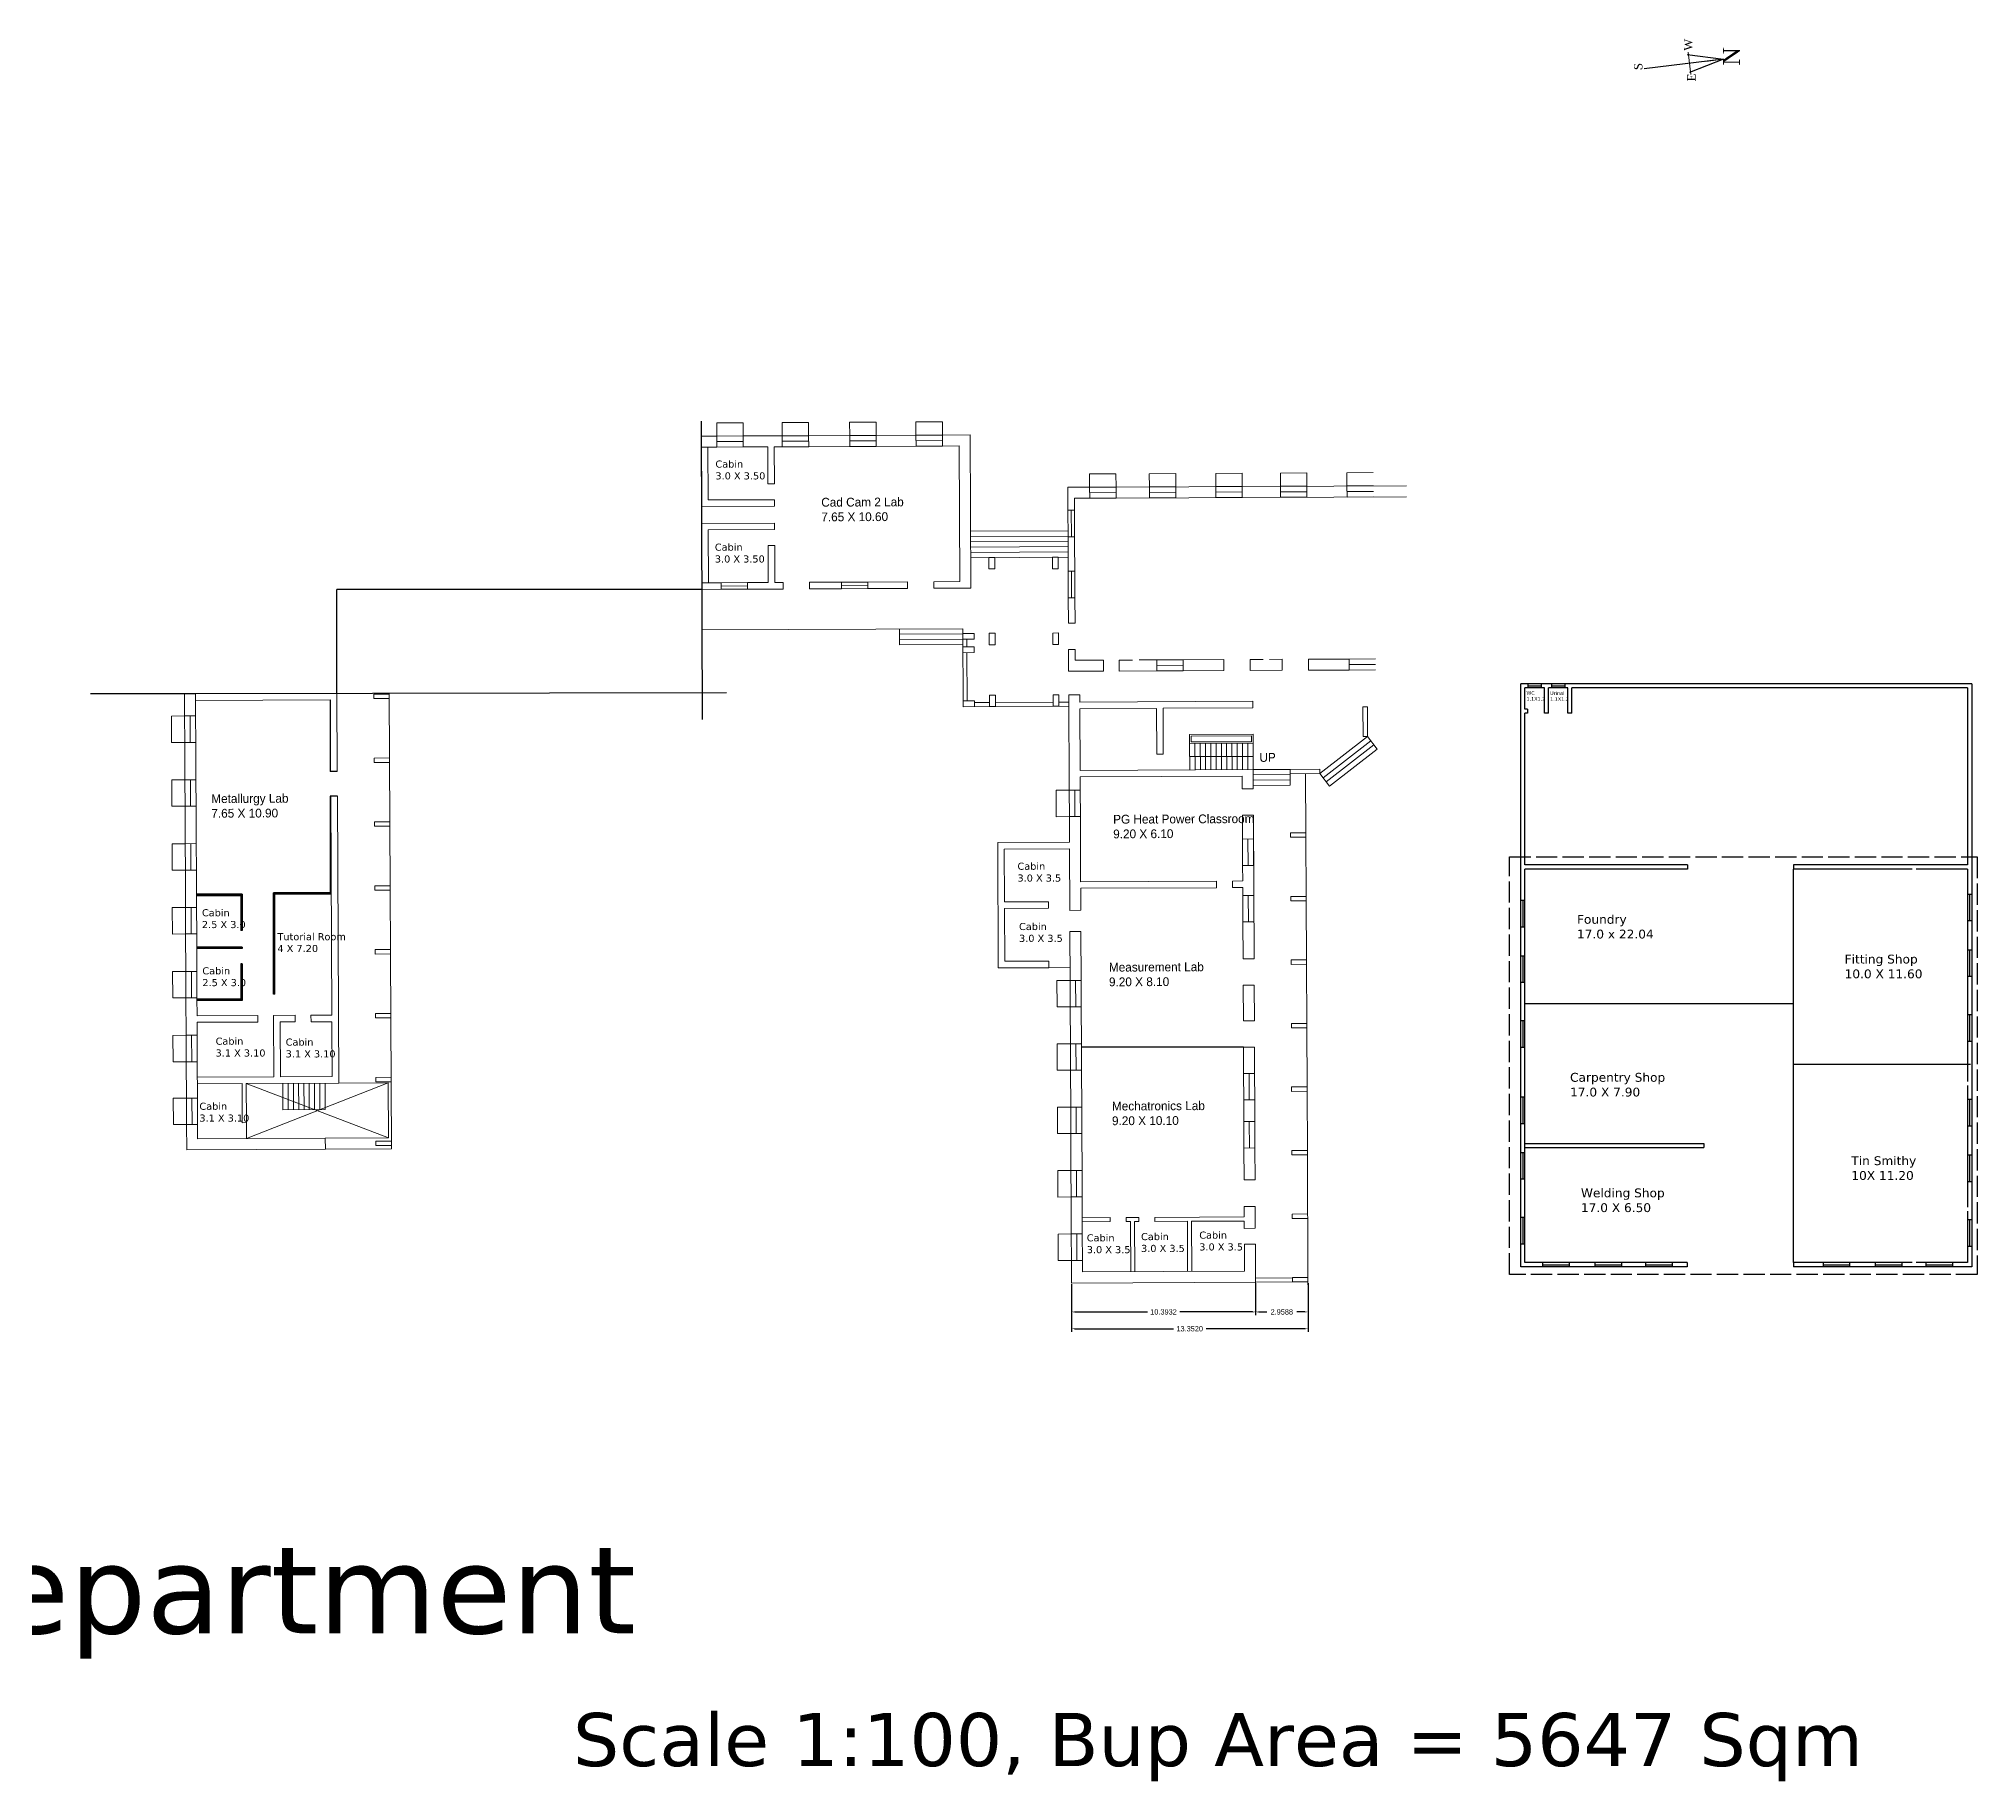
# Model space of a CAD drawing. Header units: inches. Extents: x 28 to 247, y -12 to 98.
# Drawn here: x 137.9 to 247.4, y -12 to 86.4 of the extents above; entities that cross this region are included whole.
import ezdxf

# ---------------------------------------------------------------- set-up
doc = ezdxf.new("R2010")
doc.units = ezdxf.units.IN
doc.header["$MEASUREMENT"] = 0
doc.linetypes.add('ACAD_ISO02W100', pattern=[15, 12, -3])
doc.layers.add('WALL', color=7, linetype='Continuous', lineweight=30)
doc.layers.add('window', color=7, linetype='Continuous', lineweight=13)
doc.styles.add('LGL', font='')
doc.styles.add('PRASAD', font='arial.ttf')
doc.styles.get('LGL').set_extended_font_data('LithographLight')
doc.dimstyles.get("Standard").update_dxf_attribs({"dimtxt": 0.18, "dimasz": 0.18, "dimexe": 0.18, "dimexo": 0.0625, "dimgap": 0.09, "dimtad": 0, "dimtih": 1, "dimtoh": 1, "dimdec": 4, "dimzin": 0, "dimdsep": 46, "dimtxsty": 'Standard', "dimcen": 0.09, "dimadec": 0, "dimazin": 0, "dimtfac": 1, "dimtdec": 4, "dimtofl": 0, "dimtmove": 0, "dimatfit": 3, "dimfxl": 1, "dimtolj": 1, "dimtzin": 0, "dimarcsym": 0})

# ---------------------------------------------------------------- blocks, each defined once
blk = doc.blocks.new('*D20')
at = {"color": 0, "lineweight": -2, "transparency": 16777216}
for p, q in [((206.6, 15.94), (206.6, 14.31)), ((209.56, 15.96), (209.56, 14.31)), ((206.78, 14.49), (207.24, 14.49)), ((209.38, 14.49), (208.92, 14.49))]:
    blk.add_line(p, q, dxfattribs=at)
at = {"color": 0, "transparency": 16777216}
for points in [[(206.78, 14.52), (206.78, 14.46), (206.6, 14.49)], [(209.38, 14.52), (209.38, 14.46), (209.56, 14.49)]]:
    blk.add_solid(points, dxfattribs=at)
at = {"layer": 'Defpoints', "color": 0, "transparency": 16777216}
for p in [(206.6, 16), (209.56, 16.02), (206.6, 14.49)]:
    blk.add_point(p, dxfattribs=at)
at = {"color": 0, "transparency": 16777216, "insert": (208.08, 14.49), "char_height": 0.3, "attachment_point": 5}
blk.add_mtext('\\A1;2.9588', dxfattribs=at)
blk = doc.blocks.new('*D21')
at = {"color": 0, "lineweight": -2, "transparency": 16777216}
for p, q in [((196.21, 16.06), (196.21, 14.31)), ((206.6, 16.11), (206.6, 14.31)), ((196.39, 14.49), (200.49, 14.49)), ((206.42, 14.49), (202.32, 14.49))]:
    blk.add_line(p, q, dxfattribs=at)
at = {"color": 0, "transparency": 16777216}
for points in [[(196.39, 14.52), (196.39, 14.46), (196.21, 14.49)], [(206.42, 14.52), (206.42, 14.46), (206.6, 14.49)]]:
    blk.add_solid(points, dxfattribs=at)
at = {"layer": 'Defpoints', "color": 0, "transparency": 16777216}
for p in [(196.21, 16.12), (206.6, 16.17), (206.6, 14.49)]:
    blk.add_point(p, dxfattribs=at)
at = {"color": 0, "transparency": 16777216, "insert": (201.4, 14.49), "char_height": 0.3, "attachment_point": 5}
blk.add_mtext('\\A1;10.3932', dxfattribs=at)
blk = doc.blocks.new('*D22')
at = {"color": 0, "lineweight": -2, "transparency": 16777216}
for p, q in [((196.21, 16.06), (196.21, 13.36)), ((209.56, 16.12), (209.56, 13.36)), ((196.39, 13.54), (201.97, 13.54)), ((209.38, 13.54), (203.8, 13.54))]:
    blk.add_line(p, q, dxfattribs=at)
at = {"color": 0, "transparency": 16777216}
for points in [[(196.39, 13.57), (196.39, 13.51), (196.21, 13.54)], [(209.38, 13.57), (209.38, 13.51), (209.56, 13.54)]]:
    blk.add_solid(points, dxfattribs=at)
at = {"layer": 'Defpoints', "color": 0, "transparency": 16777216}
for p in [(196.21, 16.12), (209.56, 16.19), (209.56, 13.54)]:
    blk.add_point(p, dxfattribs=at)
at = {"color": 0, "transparency": 16777216, "insert": (202.88, 13.54), "char_height": 0.3, "attachment_point": 5}
blk.add_mtext('\\A1;13.3520', dxfattribs=at)

msp = doc.modelspace()

# ---------------------------------------------------------------- linework, layer by layer
for p, q in [((175.29251, 64.79371), (175.34051, 47.9566)), ((175.31958, 55.29789), (154.72007, 55.29789)), ((154.72007, 49.40916), (154.72007, 55.29789)), ((176.72019, 49.44673), (146.73861, 49.39552)), ((221.57767, 17.04495), (221.57767, 49.96495)), ((247.03767, 49.96495), (221.57767, 49.96495)), ((221.80767, 48.53495), (221.80767, 49.73495)), ((222.90767, 49.73495), (221.80767, 49.73495)), ((221.96795, 49.96495), (221.96795, 49.73495)), ((221.96795, 49.84876), (222.71795, 49.84876)), ((222.71795, 49.96495), (222.71795, 49.73495)), ((222.90767, 48.30495), (222.90767, 49.73495)), ((223.13767, 48.30495), (223.13767, 49.73495)), ((224.23767, 49.73495), (223.13767, 49.73495)), ((223.31317, 49.96495), (223.31317, 49.73495)), ((223.31317, 49.84876), (224.06317, 49.84876)), ((224.06317, 49.96495), (224.06317, 49.73495)), ((224.23767, 48.30495), (224.23767, 49.73495)), ((224.46767, 48.30495), (224.46767, 49.73495)), ((246.80767, 49.73495), (224.46767, 49.73495)), ((246.80767, 49.73495), (246.80767, 39.73495)), ((247.03767, 49.96495), (247.03767, 17.04495)), ((221.96039, 48.53495), (221.80767, 48.53495)), ((221.80767, 39.73495), (221.80767, 48.30495)), ((221.96039, 48.30495), (221.80767, 48.30495)), ((221.96039, 48.53495), (221.96039, 48.30495)), ((223.13767, 48.30495), (222.90767, 48.30495)), ((224.46767, 48.30495), (224.23767, 48.30495)), ((230.9848, 39.73495), (221.80767, 39.73495)), ((230.9848, 39.50495), (221.80767, 39.50495)), ((221.80767, 27.50495), (221.80767, 39.50495)), ((230.9848, 39.73495), (230.9848, 39.50495)), ((246.80767, 39.73495), (236.9848, 39.73495)), ((236.9848, 39.73495), (236.9848, 39.50495)), ((243.67767, 39.50495), (236.9848, 39.50495)), ((246.80767, 39.50495), (243.90767, 39.50495)), ((246.80767, 39.50495), (246.80767, 27.50495)), ((221.80767, 37.72861), (221.57767, 37.72861)), ((221.68848, 37.72861), (221.68848, 36.22861)), ((247.03767, 38.07063), (246.80767, 38.07063)), ((246.92447, 36.57063), (246.92447, 38.07063)), ((221.80767, 36.22861), (221.57767, 36.22861)), ((247.03767, 36.57063), (246.80767, 36.57063)), ((221.80767, 34.58779), (221.57767, 34.58779)), ((221.68848, 34.58779), (221.68848, 33.08779)), ((247.03767, 34.92981), (246.80767, 34.92981)), ((246.92447, 33.42981), (246.92447, 34.92981)), ((221.80767, 33.08779), (221.57767, 33.08779)), ((247.03767, 33.42981), (246.80767, 33.42981)), ((221.80767, 31.90495), (236.97961, 31.90495)), ((221.80767, 30.93035), (221.57767, 30.93035)), ((221.68848, 30.93035), (221.68848, 29.43035)), ((247.03767, 31.27237), (246.80767, 31.27237)), ((246.92447, 29.77237), (246.92447, 31.27237)), ((247.03767, 29.77237), (246.80767, 29.77237)), ((221.80767, 29.43035), (221.57767, 29.43035)), ((221.80767, 26.62129), (221.57767, 26.62129)), ((221.68848, 26.62129), (221.68848, 25.12129)), ((221.80767, 17.27495), (221.80767, 27.27495)), ((246.80767, 27.27495), (246.80767, 20.40495)), ((247.03767, 26.48716), (246.80767, 26.48716)), ((246.92447, 24.98716), (246.92447, 26.48716)), ((221.80767, 25.12129), (221.57767, 25.12129)), ((247.03767, 24.98716), (246.80767, 24.98716)), ((221.80767, 23.48047), (221.57767, 23.48047)), ((221.68848, 23.48047), (221.68848, 21.98047)), ((221.80767, 24.00495), (231.91859, 24.00495)), ((221.80767, 23.77495), (231.91859, 23.77495)), ((247.03767, 23.34634), (246.80767, 23.34634)), ((246.92447, 21.84634), (246.92447, 23.34634)), ((221.80767, 21.98047), (221.57767, 21.98047)), ((247.03767, 21.84634), (246.80767, 21.84634)), ((221.80767, 19.82303), (221.57767, 19.82303)), ((221.68848, 19.82303), (221.68848, 18.32303)), ((246.80767, 20.17495), (246.80767, 17.27495)), ((247.03767, 19.68891), (246.80767, 19.68891)), ((246.92447, 18.18891), (246.92447, 19.68891)), ((221.80767, 18.32303), (221.57767, 18.32303)), ((247.03767, 18.18891), (246.80767, 18.18891)), ((230.97726, 17.04495), (221.57767, 17.04495)), ((230.97726, 17.27495), (221.80767, 17.27495)), ((222.81138, 17.27495), (222.81138, 17.04495)), ((222.81138, 17.15538), (224.31138, 17.15538)), ((224.31138, 17.27495), (224.31138, 17.04495)), ((225.75762, 17.27495), (225.75762, 17.04495)), ((225.75762, 17.15538), (227.25762, 17.15538)), ((227.25762, 17.27495), (227.25762, 17.04495)), ((228.6217, 17.27495), (228.6217, 17.04495)), ((228.6217, 17.15538), (230.1217, 17.15538)), ((230.1217, 17.27495), (230.1217, 17.04495)), ((230.97726, 17.27495), (230.97726, 17.04495)), ((243.67767, 17.27495), (236.97726, 17.27495)), ((236.97726, 17.27495), (236.97726, 17.04495)), ((247.03767, 17.04495), (236.97726, 17.04495)), ((238.64681, 17.27495), (238.64681, 17.04495)), ((238.64681, 17.15538), (240.14681, 17.15538)), ((240.14681, 17.27495), (240.14681, 17.04495)), ((241.59305, 17.27495), (241.59305, 17.04495)), ((241.59305, 17.15538), (243.09305, 17.15538)), ((243.09305, 17.27495), (243.09305, 17.04495)), ((246.80767, 17.27495), (243.90767, 17.27495)), ((244.45713, 17.27495), (244.45713, 17.04495)), ((244.45713, 17.15538), (245.95713, 17.15538)), ((245.95713, 17.27495), (245.95713, 17.04495))]:
    msp.add_line(p, q)
at = {"linetype": 'ACAD_ISO02W100'}
for p, q in [((146.73861, 49.39552), (140.80004, 49.39552)), ((154.34874, 49.05818), (154.34874, 45.00553)), ((154.74068, 45.00553), (154.34874, 45.00553)), ((154.74714, 43.62531), (154.34874, 43.62531)), ((154.34874, 43.62531), (154.34874, 38.15818)), ((236.97726, 28.47495), (236.9848, 39.50495)), ((146.79156, 38.08318), (149.29156, 38.08318)), ((149.36656, 38.08318), (146.79156, 38.08318)), ((146.79156, 38.00818), (149.29156, 38.00818)), ((149.29156, 38.08318), (149.29156, 36.02482)), ((149.36656, 38.08318), (149.36656, 36.02482)), ((154.39976, 38.15818), (151.15002, 38.15818)), ((151.15002, 32.43979), (151.15002, 38.15818)), ((154.40012, 38.08318), (151.15002, 38.08318)), ((154.40012, 38.08318), (151.15002, 38.08318)), ((151.22502, 32.43979), (151.22502, 38.15818)), ((149.36656, 35.08318), (146.8056, 35.08318)), ((149.36656, 36.02482), (149.29156, 36.02482)), ((149.36656, 35.08318), (149.36656, 35.00818)), ((149.36656, 35.00818), (146.80595, 35.00818)), ((149.36656, 34.14618), (149.29156, 34.14618)), ((149.29156, 34.14618), (149.29156, 32.08318)), ((149.36656, 34.14618), (149.36656, 32.08318)), ((149.36656, 32.15818), (146.81929, 32.15818)), ((149.36656, 32.08318), (146.81964, 32.08318)), ((151.22502, 32.43979), (151.15002, 32.43979)), ((221.80767, 24.00495), (221.80767, 31.90495)), ((205.9152, 29.44271), (196.76503, 29.44271)), ((236.97726, 17.27495), (236.97726, 28.47495)), ((236.97726, 28.47495), (246.97164, 28.47495)), ((221.80767, 17.27495), (221.80767, 23.77495)), ((231.91859, 24.00495), (231.91859, 23.77495))]:
    msp.add_line(p, q, dxfattribs=at)
at = {"linetype": 'ACAD_ISO02W100', "ltscale": 0.1}
for p, q in [((220.93798, 16.60611), (220.93798, 40.18456)), ((220.93798, 40.18456), (247.35159, 40.18456)), ((247.35159, 40.18456), (247.35159, 16.60611)), ((247.35159, 16.60611), (220.93798, 16.60611))]:
    msp.add_line(p, q, dxfattribs=at)
at = {"layer": 'window'}
for p, q in [((231.03149, 85.64039), (231.18423, 84.37308)), ((177.6613, 64.70766), (176.16945, 64.70067)), ((176.17295, 63.95475), (176.16945, 64.70067)), ((177.66479, 63.96174), (177.6613, 64.70766)), ((181.3575, 64.72496), (179.86566, 64.71797)), ((179.86915, 63.97205), (179.86566, 64.71797)), ((181.36099, 63.97904), (181.3575, 64.72496)), ((185.16664, 64.74279), (183.6748, 64.7358)), ((183.67829, 63.98988), (183.6748, 64.7358)), ((185.17013, 63.99687), (185.16664, 64.74279)), ((188.91086, 64.76031), (187.41902, 64.75333)), ((187.42251, 64.00741), (187.41902, 64.75333)), ((188.91435, 64.01439), (188.91086, 64.76031)), ((175.29491, 63.95064), (176.17295, 63.95475)), ((175.29491, 63.95064), (176.17295, 63.95475)), ((175.29491, 63.95064), (176.17295, 63.95475)), ((177.66479, 63.96174), (176.17295, 63.95475)), ((176.17295, 63.95475), (176.17585, 63.33315)), ((176.1744, 63.64395), (177.66624, 63.65094)), ((177.66479, 63.96174), (179.86915, 63.97205)), ((177.66479, 63.96174), (177.6677, 63.34013)), ((181.36099, 63.97904), (179.86915, 63.97205)), ((179.86915, 63.97205), (179.87206, 63.35045)), ((179.87061, 63.66125), (181.36245, 63.66824)), ((181.36099, 63.97904), (183.67829, 63.98988)), ((181.36099, 63.97904), (181.3639, 63.35744)), ((185.17013, 63.99687), (183.67829, 63.98988)), ((183.67829, 63.98988), (183.6812, 63.36828)), ((183.67974, 63.67908), (185.17159, 63.68607)), ((185.17013, 63.99687), (187.42251, 64.00741)), ((185.17013, 63.99687), (185.17304, 63.37527)), ((188.91435, 64.01439), (187.42251, 64.00741)), ((187.42251, 64.00741), (187.42542, 63.38581)), ((187.42396, 63.69661), (188.91581, 63.70359)), ((188.91435, 64.01439), (190.48152, 64.02173)), ((188.91435, 64.01439), (188.91726, 63.39279)), ((190.48152, 64.02173), (190.52202, 55.36905)), ((175.29251, 63.32902), (175.30822, 59.97237)), ((175.29668, 63.32904), (176.17585, 63.33315)), ((175.29668, 63.32904), (176.17585, 63.33315)), ((175.29668, 63.32904), (176.17585, 63.33315)), ((175.66547, 63.33076), (175.67943, 60.34708)), ((177.6677, 63.34013), (176.17585, 63.33315)), ((177.6677, 63.34013), (179.04697, 63.34659)), ((179.04697, 63.34659), (179.05675, 61.25801)), ((179.41993, 63.34834), (179.87206, 63.35045)), ((179.41993, 63.34834), (179.42971, 61.25976)), ((181.3639, 63.35744), (179.87206, 63.35045)), ((181.3639, 63.35744), (183.6812, 63.36828)), ((185.17304, 63.37527), (183.6812, 63.36828)), ((185.17304, 63.37527), (187.42542, 63.38581)), ((188.91726, 63.39279), (187.42542, 63.38581)), ((188.91726, 63.39279), (189.86283, 63.39722)), ((189.86283, 63.39722), (189.89867, 55.7391)), ((197.2245, 61.81548), (198.71634, 61.82246)), ((197.22799, 61.06956), (197.2245, 61.81548)), ((198.71983, 61.07654), (198.71634, 61.82246)), ((200.59696, 61.83127), (202.08881, 61.83825)), ((200.60045, 61.08535), (200.59696, 61.83127)), ((202.0923, 61.09233), (202.08881, 61.83825)), ((204.35143, 61.84884), (205.84327, 61.85582)), ((204.35492, 61.10292), (204.35143, 61.84884)), ((205.84676, 61.1099), (205.84327, 61.85582)), ((208.00264, 61.86593), (209.49448, 61.87291)), ((208.00613, 61.12001), (208.00264, 61.86593)), ((209.49797, 61.12699), (209.49448, 61.87291)), ((211.75711, 61.88351), (213.24895, 61.89049)), ((211.7606, 61.13758), (211.75711, 61.88351)), ((179.4339, 60.36465), (175.67943, 60.34708)), ((179.42971, 61.25976), (179.05675, 61.25801)), ((179.4339, 60.36465), (179.43565, 59.99169)), ((197.22799, 61.06956), (195.99541, 61.06379)), ((195.99541, 61.06379), (196.00149, 59.76403)), ((197.2309, 60.44796), (196.37128, 60.44393)), ((196.37128, 60.44393), (196.37445, 59.76578)), ((197.22799, 61.06956), (198.71983, 61.07654)), ((197.22799, 61.06956), (197.2309, 60.44796)), ((198.72129, 60.76574), (197.22944, 60.75876)), ((197.2309, 60.44796), (198.72274, 60.45494)), ((215.12783, 61.15335), (198.71983, 61.07654)), ((198.72274, 60.45494), (198.71983, 61.07654)), ((215.13074, 60.53175), (198.72274, 60.45494)), ((200.60045, 61.08535), (202.0923, 61.09233)), ((200.60045, 61.08535), (200.60336, 60.46374)), ((202.09375, 60.78153), (200.60191, 60.77455)), ((200.60336, 60.46374), (202.09521, 60.47073)), ((202.09521, 60.47073), (202.0923, 61.09233)), ((204.35492, 61.10292), (205.84676, 61.1099)), ((204.35492, 61.10292), (204.35783, 60.48132)), ((205.84822, 60.7991), (204.35638, 60.79212)), ((204.35783, 60.48132), (205.84967, 60.4883)), ((205.84967, 60.4883), (205.84676, 61.1099)), ((208.00613, 61.12001), (209.49797, 61.12699)), ((208.00613, 61.12001), (208.00904, 60.49841)), ((209.49943, 60.81619), (208.00759, 60.80921)), ((208.00904, 60.49841), (209.50088, 60.50539)), ((209.50088, 60.50539), (209.49797, 61.12699)), ((211.7606, 61.13758), (213.25244, 61.14457)), ((211.7606, 61.13758), (211.76351, 60.51598)), ((213.2539, 60.83377), (211.76205, 60.82678)), ((211.76351, 60.51598), (213.25535, 60.52297)), ((179.43565, 59.99169), (175.30822, 59.97237)), ((196.37445, 59.76578), (196.00149, 59.76403)), ((196.00149, 59.76403), (196.00847, 58.27219)), ((196.18797, 59.76491), (196.19495, 58.27306)), ((196.37445, 59.76578), (196.38143, 58.27394)), ((175.31264, 59.02754), (179.44007, 59.04686)), ((175.32835, 55.6709), (175.31264, 59.02754)), ((175.68735, 58.65633), (179.44181, 58.6739)), ((175.70131, 55.67264), (175.68735, 58.65633)), ((179.44181, 58.6739), (179.44007, 59.04686)), ((196.0069, 58.60722), (190.50698, 58.58148)), ((196.0083, 58.30886), (190.50838, 58.28311)), ((196.38143, 58.27394), (196.00847, 58.27219)), ((196.00847, 58.27219), (196.01762, 56.31889)), ((196.38143, 58.27394), (196.39234, 55.94355)), ((179.07304, 57.77705), (179.446, 57.77879)), ((179.08282, 55.68847), (179.07304, 57.77705)), ((179.45578, 55.69022), (179.446, 57.77879)), ((196.0097, 58.01049), (190.50977, 57.98474)), ((196.01109, 57.71212), (190.51117, 57.68637)), ((196.01249, 57.41375), (190.51257, 57.38801)), ((190.51396, 57.08964), (196.01389, 57.11538)), ((196.39058, 56.32063), (196.01762, 56.31889)), ((196.01762, 56.31889), (196.0246, 54.82704)), ((196.2041, 56.31976), (196.21108, 54.82792)), ((196.39058, 56.32063), (196.39756, 54.82879)), ((196.39304, 55.79436), (196.39058, 56.32063)), ((175.31852, 55.67085), (176.42237, 55.67602)), ((175.31958, 55.29789), (176.42412, 55.30306)), ((176.42237, 55.67602), (177.91421, 55.683)), ((176.42237, 55.67602), (176.42412, 55.30306)), ((177.91508, 55.49652), (176.42324, 55.48954)), ((177.91596, 55.31004), (176.42412, 55.30306)), ((177.91421, 55.683), (179.08282, 55.68847)), ((177.91421, 55.683), (177.91596, 55.31004)), ((177.91596, 55.31004), (179.92387, 55.31944)), ((179.45578, 55.69022), (179.92212, 55.6924)), ((179.92212, 55.6924), (179.92387, 55.31944)), ((181.41396, 55.69938), (183.21522, 55.70781)), ((181.41396, 55.69938), (181.41571, 55.32642)), ((181.41571, 55.32642), (183.21697, 55.33485)), ((184.70706, 55.7148), (183.21522, 55.70781)), ((183.21522, 55.70781), (183.21697, 55.33485)), ((184.70794, 55.52832), (183.21609, 55.52133)), ((184.70881, 55.34184), (183.21697, 55.33485)), ((184.70706, 55.7148), (186.94483, 55.72527)), ((184.70706, 55.7148), (184.70881, 55.34184)), ((184.70881, 55.34184), (186.94657, 55.35231)), ((186.94483, 55.72527), (186.94657, 55.35231)), ((188.43667, 55.73225), (189.89867, 55.7391)), ((188.43667, 55.73225), (188.43841, 55.35929)), ((188.43841, 55.35929), (190.52202, 55.36905)), ((196.02434, 54.88188), (196.03134, 53.38684)), ((196.39756, 54.82879), (196.0246, 54.82704)), ((196.3973, 54.88362), (196.4043, 53.38859)), ((175.32467, 53.01037), (190.06528, 53.07937)), ((186.48486, 53.06261), (186.48905, 52.1675)), ((190.06668, 52.781), (186.48626, 52.76424)), ((190.06528, 53.07937), (190.08591, 48.67346)), ((196.4043, 53.38859), (196.03134, 53.38684)), ((190.06808, 52.48263), (186.48766, 52.46587)), ((190.06947, 52.18426), (186.48905, 52.1675)), ((190.29685, 52.47921), (190.29883, 52.05616)), ((190.30038, 51.72345), (190.3131, 49.00724)), ((196.41128, 51.89675), (196.03832, 51.895)), ((196.03832, 51.895), (196.04405, 50.67063)), ((196.41128, 51.89675), (196.4141, 51.29397)), ((198.00831, 50.67982), (196.04405, 50.67063)), ((198.0054, 51.30142), (196.4141, 51.29397)), ((198.0054, 51.30142), (198.00831, 50.67982)), ((199.64643, 51.3091), (198.90051, 51.30561)), ((198.90051, 51.30561), (198.90342, 50.68401)), ((201.0207, 50.69392), (198.90342, 50.68401)), ((201.01779, 51.31552), (200.01939, 51.31085)), ((202.50963, 51.32251), (201.01779, 51.31552)), ((201.01779, 51.31552), (201.0207, 50.69392)), ((202.51109, 51.01171), (201.01925, 51.00472)), ((202.51254, 50.7009), (201.0207, 50.69392)), ((204.79999, 51.33323), (202.50963, 51.32251)), ((202.50963, 51.32251), (204.79999, 51.33323)), ((202.50963, 51.32251), (202.51254, 50.7009)), ((204.8029, 50.71163), (202.51254, 50.7009)), ((202.51254, 50.7009), (204.8029, 50.71163)), ((204.79999, 51.33323), (204.8029, 50.71163)), ((207.0211, 51.34362), (206.29183, 51.34021)), ((206.29183, 51.34021), (206.29474, 50.71861)), ((208.09891, 50.72705), (206.29474, 50.71861)), ((208.096, 51.34865), (207.39406, 51.34537)), ((208.096, 51.34865), (208.09891, 50.72705)), ((211.8782, 51.36636), (209.58784, 51.35564)), ((209.58784, 51.35564), (209.59075, 50.73404)), ((211.88111, 50.74476), (209.59075, 50.73404)), ((211.8782, 51.36636), (213.37004, 51.37334)), ((211.8782, 51.36636), (211.88111, 50.74476)), ((211.87965, 51.05556), (213.37149, 51.06254)), ((211.88111, 50.74476), (213.37295, 50.75174)), ((146.11699, 49.39552), (146.12283, 48.14858)), ((146.73861, 49.39552), (154.71996, 49.43288)), ((146.73861, 49.39552), (146.74443, 48.15149)), ((154.71996, 49.43288), (154.74068, 45.00553)), ((157.67878, 49.44673), (157.79928, 23.70252)), ((157.68023, 49.13593), (157.67893, 49.41421)), ((196.05025, 49.34589), (196.67186, 49.3488)), ((196.05025, 49.34589), (196.07548, 43.95734)), ((196.67186, 49.3488), (196.6738, 48.93305)), ((146.74035, 49.02256), (154.34874, 49.05818)), ((154.34874, 49.05818), (154.36771, 45.00553)), ((157.68023, 49.13593), (157.68023, 49.13593)), ((190.08591, 48.67346), (196.05327, 48.7014)), ((190.72933, 48.90523), (191.57715, 48.9092)), ((191.90986, 48.91076), (195.16207, 48.92598)), ((195.49477, 48.92754), (196.0522, 48.93014)), ((196.6738, 48.93305), (206.44536, 48.97879)), ((196.67555, 48.56009), (201.00189, 48.58035)), ((196.67555, 48.56009), (196.69184, 45.07913)), ((201.00189, 48.58035), (201.01399, 45.99449)), ((201.37485, 48.58209), (206.44711, 48.60583)), ((201.37485, 48.58209), (201.38695, 45.99623)), ((206.44711, 48.60583), (206.44536, 48.97879)), ((146.12283, 48.14858), (145.37691, 48.14509)), ((145.38389, 46.65325), (145.37691, 48.14509)), ((146.74443, 48.15149), (146.12283, 48.14858)), ((146.12283, 48.14858), (146.12981, 46.65674)), ((146.43363, 48.15004), (146.44061, 46.6582)), ((146.74443, 48.15149), (146.75141, 46.65965)), ((202.87367, 47.09723), (206.45409, 47.11399)), ((202.87367, 47.09723), (202.876, 46.59995)), ((206.45409, 47.11399), (206.45642, 46.61671)), ((146.12981, 46.65674), (145.38389, 46.65325)), ((146.75141, 46.65965), (146.12981, 46.65674)), ((146.12981, 46.65674), (146.13971, 44.54164)), ((146.75141, 46.65965), (146.76131, 44.54455)), ((201.01399, 45.99449), (201.38695, 45.99623)), ((202.876, 46.59995), (206.45642, 46.61671)), ((202.876, 46.59995), (202.88298, 45.10811)), ((202.95538, 47.01628), (206.37314, 47.03228)), ((202.95538, 47.01628), (202.95695, 46.68166)), ((202.95695, 46.68166), (206.37471, 46.69766)), ((203.18135, 45.10951), (203.17437, 46.60135)), ((203.47972, 45.1109), (203.47274, 46.60275)), ((203.77809, 45.1123), (203.77111, 46.60414)), ((204.07646, 45.1137), (204.06947, 46.60554)), ((204.37483, 45.11509), (204.36784, 46.60693)), ((204.67319, 45.11649), (204.66621, 46.60833)), ((204.97156, 45.11789), (204.96458, 46.60973)), ((205.26993, 45.11928), (205.26295, 46.61112)), ((205.5683, 45.12068), (205.56132, 46.61252)), ((205.86667, 45.12208), (205.85968, 46.61392)), ((206.16504, 45.12347), (206.15805, 46.61531)), ((206.37314, 47.03228), (206.37471, 46.69766)), ((206.45642, 46.61671), (206.4634, 45.12487)), ((206.4634, 45.12487), (206.45642, 46.61671)), ((210.22711, 44.89384), (212.91948, 46.98699)), ((210.41025, 44.65828), (213.10261, 46.75143)), ((210.59338, 44.42272), (213.28574, 46.51587)), ((210.77651, 44.18716), (213.46887, 46.28031)), ((212.91948, 46.98699), (213.46887, 46.28031)), ((196.69184, 45.07913), (206.4634, 45.12487)), ((206.4634, 45.12487), (208.55198, 45.13465)), ((206.4634, 45.12487), (206.46852, 44.03266)), ((208.55315, 44.88601), (208.55617, 44.23954)), ((209.42339, 44.89008), (209.43902, 41.55084)), ((210.22711, 44.89384), (210.77651, 44.18716)), ((146.13971, 44.54164), (145.39379, 44.53815)), ((145.40077, 43.04631), (145.39379, 44.53815)), ((146.76131, 44.54455), (146.13971, 44.54164)), ((146.13971, 44.54164), (146.14669, 43.0498)), ((146.45051, 44.5431), (146.45749, 43.05126)), ((146.76131, 44.54455), (146.76829, 43.05271)), ((196.07548, 43.95734), (195.32956, 43.95385)), ((195.32956, 43.95385), (195.33654, 42.46201)), ((196.07548, 43.95734), (196.69708, 43.96025)), ((196.07548, 43.95734), (196.08246, 42.4655)), ((196.38628, 43.95879), (196.39326, 42.46695)), ((196.69359, 44.70617), (205.84355, 44.749)), ((196.69359, 44.70617), (196.69708, 43.96025)), ((196.69708, 43.96025), (196.70406, 42.46841)), ((205.84692, 44.02975), (205.84355, 44.749)), ((205.84692, 44.02975), (206.46852, 44.03266)), ((206.4648, 44.8265), (208.55338, 44.83628)), ((206.4662, 44.52813), (208.55478, 44.53791)), ((206.46759, 44.22976), (208.55617, 44.23954)), ((146.14669, 43.0498), (145.40077, 43.04631)), ((146.76829, 43.05271), (146.14669, 43.0498)), ((146.14669, 43.0498), (146.15659, 40.9347)), ((146.76829, 43.05271), (146.7782, 40.93761)), ((154.37417, 43.62531), (154.43207, 31.25553)), ((154.74714, 43.62531), (154.823, 27.41827)), ((196.08246, 42.4655), (195.33654, 42.46201)), ((196.08246, 42.4655), (196.70406, 42.46841)), ((196.08246, 42.4655), (196.08921, 41.02338)), ((196.70406, 42.46841), (196.72129, 38.78853)), ((205.8539, 42.53791), (206.4755, 42.54081)), ((205.8539, 42.53791), (205.86016, 41.19948)), ((206.4755, 42.54081), (206.51341, 34.44142)), ((146.15659, 40.9347), (145.41067, 40.93121)), ((145.41766, 39.43937), (145.41067, 40.93121)), ((146.7782, 40.93761), (146.15659, 40.9347)), ((146.15659, 40.9347), (146.16358, 39.44286)), ((146.46739, 40.93616), (146.47438, 39.44431)), ((146.7782, 40.93761), (146.78518, 39.44577)), ((192.03637, 41.00441), (196.08921, 41.02338)), ((192.03637, 41.00441), (192.06954, 33.91817)), ((192.41108, 40.6332), (196.09096, 40.65042)), ((192.41108, 40.6332), (192.42505, 37.64952)), ((196.09096, 40.65042), (196.10725, 37.16946)), ((205.86016, 41.19948), (206.48176, 41.20239)), ((205.86715, 39.70764), (205.86016, 41.19948)), ((206.17795, 39.70909), (206.17096, 41.20093)), ((206.48875, 39.71054), (206.48176, 41.20239)), ((209.44018, 41.3022), (209.45581, 37.96296)), ((146.16358, 39.44286), (145.41766, 39.43937)), ((146.78518, 39.44577), (146.16358, 39.44286)), ((146.16358, 39.44286), (146.17371, 37.27846)), ((146.78518, 39.44577), (146.79508, 37.33067)), ((205.86715, 39.70764), (206.48875, 39.71054)), ((205.86715, 39.70764), (205.87125, 38.83136)), ((196.72129, 38.78853), (204.39322, 38.82444)), ((196.72303, 38.41557), (204.39497, 38.45148)), ((196.72303, 38.41557), (196.72885, 37.17237)), ((204.39322, 38.82444), (204.39497, 38.45148)), ((205.28833, 38.82863), (205.87125, 38.83136)), ((205.28833, 38.82863), (205.29007, 38.45567)), ((205.29007, 38.45567), (205.87299, 38.4584)), ((205.87299, 38.4584), (205.87507, 38.01493)), ((146.17348, 37.32776), (145.42756, 37.32427)), ((145.43454, 35.83243), (145.42756, 37.32427)), ((146.79508, 37.33067), (146.17348, 37.32776)), ((146.17348, 37.32776), (146.18046, 35.83592)), ((146.48428, 37.32921), (146.49126, 35.83737)), ((146.79508, 37.33067), (146.80206, 35.83883)), ((192.42505, 37.64952), (194.91145, 37.66115)), ((192.42679, 37.27656), (194.9132, 37.28819)), ((192.42679, 37.27656), (192.44076, 34.29287)), ((194.91145, 37.66115), (194.9132, 37.28819)), ((205.87507, 38.01493), (206.49667, 38.01784)), ((205.88205, 36.52309), (205.87507, 38.01493)), ((206.19285, 36.52454), (206.18587, 38.01639)), ((206.50365, 36.526), (206.49667, 38.01784)), ((209.45698, 37.71432), (209.47261, 34.37508)), ((196.10725, 37.16946), (196.72885, 37.17237)), ((205.88205, 36.52309), (206.50365, 36.526)), ((205.88205, 36.52309), (205.89181, 34.43851)), ((146.18046, 35.83592), (145.43454, 35.83243)), ((146.80206, 35.83883), (146.18046, 35.83592)), ((146.18046, 35.83592), (146.19036, 33.72082)), ((146.80206, 35.83883), (146.81196, 33.72373)), ((196.11284, 35.97599), (196.73444, 35.9789)), ((196.11284, 35.97599), (196.12576, 33.21587)), ((196.73444, 35.9789), (196.74736, 33.21878)), ((192.44076, 34.29287), (194.92716, 34.30451)), ((194.92716, 34.30451), (194.92891, 33.93155)), ((194.92891, 33.93155), (196.12238, 33.93714)), ((205.89181, 34.43851), (206.51341, 34.44142)), ((209.47377, 34.12644), (209.4894, 30.7872)), ((146.19036, 33.72082), (145.44444, 33.71733)), ((145.45142, 32.22549), (145.44444, 33.71733)), ((146.81196, 33.72373), (146.19036, 33.72082)), ((146.19036, 33.72082), (146.19734, 32.22898)), ((146.50116, 33.72227), (146.50815, 32.23043)), ((146.81196, 33.72373), (146.81895, 32.23189)), ((192.06954, 33.91817), (194.92891, 33.93155)), ((196.12576, 33.21587), (195.37984, 33.21238)), ((195.37984, 33.21238), (195.38682, 31.72053)), ((196.12576, 33.21587), (196.74736, 33.21878)), ((196.12576, 33.21587), (196.13274, 31.72403)), ((196.43656, 33.21732), (196.44354, 31.72548)), ((196.74736, 33.21878), (196.75434, 31.72694)), ((205.89879, 32.94667), (206.52039, 32.94958)), ((205.89879, 32.94667), (205.90821, 30.93455)), ((206.52039, 32.94958), (206.52981, 30.93746)), ((146.19734, 32.22898), (145.45142, 32.22549)), ((146.81895, 32.23189), (146.19734, 32.22898)), ((146.19734, 32.22898), (146.20725, 30.11388)), ((146.81895, 32.23189), (146.82368, 31.21992)), ((150.25492, 31.23598), (146.82368, 31.21992)), ((146.82543, 30.84696), (150.25666, 30.86302)), ((146.82543, 30.84696), (146.82885, 30.11679)), ((150.25492, 31.23598), (150.25666, 30.86302)), ((151.15002, 31.24017), (152.36174, 31.24584)), ((151.15002, 31.24017), (151.16625, 27.77413)), ((151.52473, 30.86896), (152.36349, 30.87288)), ((151.52473, 30.86896), (151.53921, 27.77587)), ((152.36174, 31.24584), (152.36349, 30.87288)), ((153.25685, 31.25003), (154.43207, 31.25553)), ((153.25685, 31.25003), (153.25859, 30.87707)), ((153.25859, 30.87707), (154.43382, 30.88257)), ((154.43382, 30.88257), (154.4483, 27.78949)), ((196.13274, 31.72403), (195.38682, 31.72053)), ((196.13274, 31.72403), (196.75434, 31.72694)), ((196.13274, 31.72403), (196.14252, 29.63538)), ((196.75434, 31.72694), (196.76412, 29.63829)), ((205.90821, 30.93455), (206.52981, 30.93746)), ((146.20725, 30.11388), (145.46132, 30.11039)), ((145.46831, 28.61854), (145.46132, 30.11039)), ((146.82885, 30.11679), (146.20725, 30.11388)), ((146.20725, 30.11388), (146.21423, 28.62204)), ((146.51805, 30.11533), (146.52503, 28.62349)), ((146.82885, 30.11679), (146.83583, 28.62494)), ((196.14252, 29.63538), (195.3966, 29.63189)), ((195.3966, 29.63189), (195.40358, 28.14004)), ((196.14252, 29.63538), (196.76412, 29.63829)), ((196.14252, 29.63538), (196.1495, 28.14354)), ((196.45332, 29.63683), (196.4603, 28.14499)), ((196.76412, 29.63829), (196.7711, 28.14645)), ((209.49056, 30.53856), (209.50619, 27.19932)), ((146.21423, 28.62204), (145.46831, 28.61854)), ((146.83583, 28.62494), (146.21423, 28.62204)), ((146.21423, 28.62204), (146.22386, 26.56335)), ((146.83583, 28.62494), (146.84547, 26.56626)), ((205.9152, 29.44271), (206.5368, 29.44561)), ((205.9152, 29.44271), (205.92214, 27.95853)), ((206.5368, 29.44561), (206.54374, 27.96144)), ((146.83991, 27.75388), (151.16625, 27.77413)), ((146.84165, 27.38091), (149.36883, 27.39274)), ((149.36883, 27.39274), (149.37919, 25.17985)), ((149.59758, 27.39381), (154.823, 27.41827)), ((149.59758, 27.39381), (149.60793, 25.18092)), ((149.59758, 27.39381), (157.6359, 24.32337)), ((157.62135, 27.43137), (149.61212, 24.28581)), ((151.53921, 27.77587), (154.4483, 27.78949)), ((151.66527, 27.40349), (151.67226, 25.91165)), ((151.96364, 27.40489), (151.97062, 25.91305)), ((152.26201, 27.40629), (152.26899, 25.91444)), ((152.56038, 27.40768), (152.56736, 25.91584)), ((152.85875, 27.40908), (152.86573, 25.91724)), ((153.15711, 27.41048), (153.1641, 25.91863)), ((153.45548, 27.41187), (153.46247, 25.92003)), ((153.75385, 27.41327), (153.76083, 25.92143)), ((154.05222, 27.41467), (154.0592, 25.92282)), ((154.823, 27.41827), (157.62135, 27.43137)), ((157.62135, 27.43137), (157.6359, 24.32337)), ((196.1495, 28.14354), (195.40358, 28.14004)), ((196.1495, 28.14354), (196.7711, 28.14645)), ((196.1495, 28.14354), (196.15928, 26.05489)), ((196.7711, 28.14645), (196.78088, 26.0578)), ((205.92214, 27.95853), (206.54374, 27.96144)), ((205.92214, 27.95853), (205.92913, 26.46669)), ((206.23294, 27.95999), (206.23993, 26.46814)), ((206.54374, 27.96144), (206.55073, 26.4696)), ((146.22386, 26.56335), (145.47794, 26.55985)), ((145.48493, 25.06801), (145.47794, 26.55985)), ((146.84547, 26.56626), (146.22386, 26.56335)), ((146.22386, 26.56335), (146.23085, 25.0715)), ((146.53467, 26.5648), (146.54165, 25.07296)), ((146.84547, 26.56626), (146.85245, 25.07441)), ((205.92913, 26.46669), (206.55073, 26.4696)), ((205.92913, 26.46669), (205.93487, 25.23897)), ((206.55073, 26.4696), (206.55647, 25.24188)), ((209.50736, 26.95068), (209.52299, 23.61145)), ((149.37919, 25.17985), (149.60793, 25.18092)), ((149.60793, 25.18092), (149.61212, 24.28581)), ((151.67226, 25.91165), (154.0592, 25.92282)), ((196.15928, 26.05489), (195.41336, 26.0514)), ((195.41336, 26.0514), (195.42034, 24.55955)), ((196.15928, 26.05489), (196.78088, 26.0578)), ((196.15928, 26.05489), (196.16626, 24.56305)), ((196.47008, 26.05634), (196.47706, 24.5645)), ((196.78088, 26.0578), (196.78786, 24.56596)), ((205.93487, 25.23897), (206.55647, 25.24188)), ((205.93487, 25.23897), (205.94186, 23.74713)), ((206.24567, 25.24042), (206.25266, 23.74858)), ((206.55647, 25.24188), (206.56346, 23.75004)), ((146.23085, 25.0715), (145.48493, 25.06801)), ((146.85245, 25.07441), (146.23085, 25.0715)), ((146.23085, 25.0715), (146.23751, 23.6484)), ((146.85245, 25.07441), (146.8562, 24.27291)), ((146.8562, 24.27291), (154.06677, 24.30666)), ((154.06677, 24.30666), (157.6359, 24.32337)), ((154.06677, 24.30666), (154.06968, 23.68506)), ((196.16626, 24.56305), (195.42034, 24.55955)), ((196.16626, 24.56305), (196.78786, 24.56596)), ((196.16626, 24.56305), (196.17604, 22.4744)), ((196.78786, 24.56596), (196.79764, 22.47731)), ((146.23751, 23.6484), (154.06968, 23.68506)), ((154.06968, 23.68506), (157.79928, 23.70252)), ((205.94186, 23.74713), (206.56346, 23.75004)), ((205.94186, 23.74713), (205.9503, 21.94371)), ((206.56346, 23.75004), (206.5719, 21.94662)), ((209.52415, 23.36281), (209.53978, 20.02357)), ((196.17604, 22.4744), (195.43012, 22.4709)), ((195.43012, 22.4709), (195.4371, 20.97906)), ((196.17604, 22.4744), (196.79764, 22.47731)), ((196.17604, 22.4744), (196.18302, 20.98255)), ((196.48684, 22.47585), (196.49382, 20.98401)), ((196.79764, 22.47731), (196.80462, 20.98546)), ((205.9503, 21.94371), (206.5719, 21.94662)), ((196.18302, 20.98255), (195.4371, 20.97906)), ((196.18302, 20.98255), (196.80462, 20.98546)), ((196.18302, 20.98255), (196.1928, 18.89391)), ((196.80462, 20.98546), (196.8144, 18.89682)), ((196.81011, 19.81231), (198.39046, 19.8197)), ((198.39046, 19.8197), (198.39153, 19.59096)), ((199.28557, 19.82389), (200.0136, 19.8273)), ((199.28557, 19.82389), (199.28664, 19.59515)), ((200.0136, 19.8273), (200.01467, 19.59855)), ((200.9087, 19.83149), (205.96007, 19.85514)), ((200.9087, 19.83149), (200.90977, 19.60274)), ((205.95728, 20.45187), (206.57888, 20.45478)), ((205.95728, 20.45187), (205.96007, 19.85514)), ((206.58469, 19.21271), (206.57888, 20.45478)), ((209.54095, 19.77493), (209.55658, 16.43569)), ((196.1928, 18.89391), (195.44688, 18.89041)), ((195.44688, 18.89041), (195.45386, 17.39857)), ((196.1928, 18.89391), (196.8144, 18.89682)), ((196.1928, 18.89391), (196.19978, 17.40206)), ((196.5036, 18.89536), (196.51058, 17.40352)), ((196.81118, 19.58356), (198.39153, 19.59096)), ((196.8144, 18.89682), (196.82138, 17.40497)), ((199.28664, 19.59515), (199.53628, 19.59631)), ((199.53628, 19.59631), (199.54955, 16.76181)), ((199.76503, 19.59738), (200.01467, 19.59855)), ((199.76503, 19.59738), (199.7783, 16.76289)), ((200.90977, 19.60274), (202.74871, 19.61135)), ((202.74871, 19.61135), (202.76198, 16.77685)), ((202.97746, 19.61242), (205.96114, 19.62639)), ((202.97746, 19.61242), (202.99073, 16.77792)), ((205.96309, 19.2098), (205.96114, 19.62639)), ((205.96309, 19.2098), (206.58469, 19.21271)), ((205.96728, 18.3147), (206.58888, 18.31761)), ((205.96728, 18.3147), (205.97441, 16.79189)), ((206.58888, 18.31761), (206.59892, 16.1732)), ((196.19978, 17.40206), (195.45386, 17.39857)), ((196.19978, 17.40206), (196.82138, 17.40497)), ((196.19978, 17.40206), (196.20576, 16.12455)), ((196.82138, 17.40497), (196.82445, 16.74906)), ((196.82445, 16.74906), (205.97441, 16.79189)), ((196.20576, 16.12455), (206.59892, 16.1732)), ((206.59785, 16.40195), (208.68643, 16.41172)), ((206.59892, 16.1732), (209.55774, 16.18705)), ((206.59892, 16.1732), (206.59971, 16.00412)), ((209.55774, 16.18705), (209.55853, 16.01797))]:
    msp.add_line(p, q, dxfattribs=at)
for points in [[(191.53884, 57.09444), (191.87154, 57.09599), (191.87456, 56.4515), (191.54186, 56.44994)], [(195.45646, 57.11277), (195.12375, 57.11122), (195.12677, 56.46672), (195.45947, 56.46828)], [(190.0681, 52.47813), (190.06654, 52.81084), (190.71103, 52.81385), (190.71259, 52.48115)], [(191.55886, 52.81782), (191.89156, 52.81938), (191.89458, 52.17489), (191.56187, 52.17333)], [(195.47647, 52.83616), (195.14377, 52.8346), (195.14679, 52.19011), (195.47949, 52.19167)], [(190.07163, 51.72238), (190.07008, 52.05509), (190.71457, 52.0581), (190.71613, 51.7254)], [(157.67907, 49.38457), (156.80883, 49.3805), (156.80999, 49.13186), (157.68023, 49.13593)], [(191.57521, 49.32494), (191.90791, 49.3265), (191.91093, 48.68201), (191.57822, 48.68045)], [(195.49282, 49.34328), (195.16012, 49.34172), (195.16314, 48.69723), (195.49584, 48.69879)], [(190.08591, 48.67346), (190.08435, 49.00617), (190.72884, 49.00918), (190.7304, 48.67648)], [(212.91948, 46.98699), (212.91164, 48.66096), (212.663, 48.65979), (212.67084, 46.98582)], [(157.69595, 45.77763), (156.82571, 45.77356), (156.82687, 45.52492), (157.69712, 45.52899)], [(210.22595, 45.14248), (208.55198, 45.13465), (208.55315, 44.88601), (210.22711, 44.89384)], [(157.71283, 42.17069), (156.84259, 42.16662), (156.84376, 41.91798), (157.714, 41.92205)], [(209.43902, 41.55084), (208.56878, 41.54677), (208.56994, 41.29813), (209.44018, 41.3022)], [(157.72972, 38.56375), (156.85948, 38.55968), (156.86064, 38.31103), (157.73088, 38.31511)], [(209.45581, 37.96296), (208.58557, 37.95889), (208.58673, 37.71025), (209.45698, 37.71432)], [(157.7466, 34.95681), (156.87636, 34.95273), (156.87752, 34.70409), (157.74777, 34.70817)], [(209.47261, 34.37508), (208.60236, 34.37101), (208.60353, 34.12237), (209.47377, 34.12644)], [(157.76349, 31.34987), (156.89324, 31.34579), (156.89441, 31.09715), (157.76465, 31.10123)], [(209.4894, 30.7872), (208.61916, 30.78313), (208.62032, 30.53449), (209.49056, 30.53856)], [(157.78037, 27.74292), (156.91013, 27.73885), (156.91129, 27.49021), (157.78153, 27.49428)], [(209.50619, 27.19932), (208.63595, 27.19525), (208.63712, 26.94661), (209.50736, 26.95068)], [(157.79723, 24.13991), (156.92699, 24.13583), (156.92816, 23.88719), (157.7984, 23.89127)], [(209.52299, 23.61145), (208.65275, 23.60737), (208.65391, 23.35873), (209.52415, 23.36281)], [(209.53978, 20.02357), (208.66954, 20.01949), (208.67071, 19.77085), (209.54095, 19.77493)], [(209.55658, 16.43569), (208.68634, 16.43161), (208.6875, 16.18297), (209.55774, 16.18705)]]:
    msp.add_lwpolyline(points, close=True, dxfattribs=at)

# ---------------------------------------------------------------- texts
at = {"attachment_point": 1}
for s, insert, char_height, width in [('{\\fVerdana|b0|i0|c0|p34;Cabin\\P3.0 X 3.50}', (176.09668, 62.57678), 0.4, 6.2931192), ('{\\fVerdana|b0|i0|c0|p34;Cabin\\P3.0 X 3.50}', (176.06395, 57.88328), 0.4, 6.2931192), ('{\\fVerdana|b0|i0|c0|p34;WC\\P1.1X1.2}', (221.89647, 49.55145), 0.2, 4.46368), ('{\\fVerdana|b0|i0|c0|p34;Urinal\\P1.1X1.2}', (223.23207, 49.54073), 0.2, 4.46368), ('{\\fVerdana|b0|i0|c0|p34;Cabin\\P3.0 X 3.5}', (193.15282, 39.86321), 0.4, 6.2931192), ('{\\fVerdana|b0|i0|c0|p34;Cabin\\P2.5 X 3.0}', (147.09864, 37.23741), 0.4, 6.2931192), ('{\\fVerdana|b0|i0|c0|p34;Cabin\\P3.0 X 3.5}', (193.24108, 36.4585), 0.4, 6.2931192), ('{\\fVerdana|b0|i0|c0|p34;Foundry\\P17.0 x 22.04}', (224.74883, 36.91519), 0.5, 7.7951837), ('{\\fVerdana|b0|i0|c0|p34;Tutorial Room\\P4 X 7.20}', (151.36369, 35.88502), 0.4, 6.2931192), ('{\\fVerdana|b0|i0|c0|p34;Cabin\\P2.5 X 3.0}', (147.12279, 33.95709), 0.4, 6.2931192), ('{\\fVerdana|b0|i0|c0|p34;Fitting Shop\\P10.0 X 11.60}', (239.86291, 34.66887), 0.5, 7.7951837), ('{\\fVerdana|b0|i0|c0|p34;Cabin\\P3.1 X 3.10}', (147.87038, 29.98255), 0.4, 6.2931192), ('{\\fVerdana|b0|i0|c0|p34;Cabin\\P3.1 X 3.10}', (151.82723, 29.93217), 0.4, 6.2931192), ('{\\fVerdana|b0|i0|c0|p34;Carpentry Shop\\P17.0 X 7.90}', (224.35861, 27.99202), 0.5, 7.7951837), ('{\\fVerdana|b0|i0|c0|p34;Cabin\\P3.1 X 3.10}', (146.95556, 26.30713), 0.4, 6.2931192), ('{\\fVerdana|b0|i0|c0|p34;Tin Smithy\\P10X 11.20}', (240.2431, 23.28264), 0.5, 5.0235142), ('{\\fVerdana|b0|i0|c0|p34;Welding Shop\\P17.0 X 6.50}', (224.9718, 21.46487), 0.5, 5.0235142), ('{\\fVerdana|b0|i0|c0|p34;Cabin\\P3.0 X 3.5}', (197.06661, 18.87632), 0.4, 6.2931192), ('{\\fVerdana|b0|i0|c0|p34;Cabin\\P3.0 X 3.5}', (200.1314, 18.94624), 0.4, 6.2931192), ('{\\fVerdana|b0|i0|c0|p34;Cabin\\P3.0 X 3.5}', (203.41846, 19.02903), 0.4, 6.2931192), ('{\\fVerdana|b0|i0|c0|p34;Mechanical Department}', (89.33598, 1.33693), 5, 124.5631525), ('{\\fVerdana|b0|i0|c0|p34;Scale 1:100, Bup Area = 5647 Sqm}', (168.05366, -8.15753), 3, 124.5631525)]:
    msp.add_mtext(s, dxfattribs=dict(at, insert=insert, char_height=char_height, width=width))
at = {"layer": 'WALL', "insert": (227.96529, 84.62743), "char_height": 0.4786827, "width": 1.2082117, "attachment_point": 1, "rotation": 90, "style": 'PRASAD'}
msp.add_mtext('{\\fTimes New Roman|b0|i0|c0|p18;S}', dxfattribs=at)
at = {"layer": 'window', "attachment_point": 1}
for s, insert, char_height, width, rotation, style in [('{\\fTimes New Roman|b0|i0|c0|p18;W}', (230.78494, 85.71491), 0.4786827, 1.2082117, 90, 'PRASAD'), ('{\\fTimes New Roman|b0|i0|c0|p18;N}', (232.99529, 84.8739), 0.9573654, 2.4164234, 90, 'PRASAD'), ('{\\fTimes New Roman|b0|i0|c0|p18;E}', (230.9647, 83.98752), 0.4786827, 1.2082117, 90, 'PRASAD'), ('Cad Cam 2 Lab\\P7.65 X 10.60', (182.07153, 60.46732), 0.497286, 8.4994461, 0.2681908, 'LGL'), ('UP', (206.8156, 46.05552), 0.497286, 5.2044116, 0.2681908, 'LGL'), ('Metallurgy Lab\\P7.65 X 10.90', (147.62505, 43.72819), 0.497286, 8.4994461, 0.2681908, 'LGL'), ('PG Heat Power Classroom\\P9.20 X 6.10', (198.55353, 42.56328), 0.497286, 8.4994461, 0.2681908, 'LGL'), ('Measurement Lab\\P9.20 X 8.10', (198.31542, 34.20708), 0.497286, 8.4994461, 0.2681908, 'LGL'), ('Mechatronics Lab\\P9.20 X 10.10', (198.48544, 26.36406), 0.497286, 8.4994461, 0.2681908, 'LGL')]:
    msp.add_mtext(s, dxfattribs=dict(at, insert=insert, char_height=char_height, width=width, rotation=rotation, style=style))

# ---------------------------------------------------------------- dimensions: what is measured, and where the dimension line sits
for base, p1, p2, picture, middle in [((209.55774, 13.5403), (196.20576, 16.12455), (209.55774, 16.18705), '*D22', (202.88175, 13.5403)), ((206.59892, 14.4852), (196.20576, 16.12455), (206.59892, 16.1732), '*D21', (201.40234, 14.4852)), ((206.59971, 14.4852), (209.55853, 16.01797), (206.59971, 16.00412), '*D20', (208.07912, 14.4852))]:
    dim = msp.add_linear_dim(base=base, p1=p1, p2=p2, dimstyle='Standard', override={"dimtxt": 0.3})
    dim.commit()
    dim.dimension.update_dxf_attribs({"geometry": picture, "text_midpoint": middle})

# ---------------------------------------------------------------- leaders
at = {"layer": 'window'}
for points, override in [([(233.02644, 85.23796), (228.53999, 84.69726)], {"dimasz": 2, "dimgap": 1, "dimtad": 0, "dimldrblk": 'Open30'}), ([(202.87949, 45.85403), (206.45991, 45.87079)], {"dimgap": 0.23, "dimtad": 0})]:
    msp.add_leader(points, dimstyle='Standard', override=override, dxfattribs=at)

doc.saveas('drawing.dxf')
